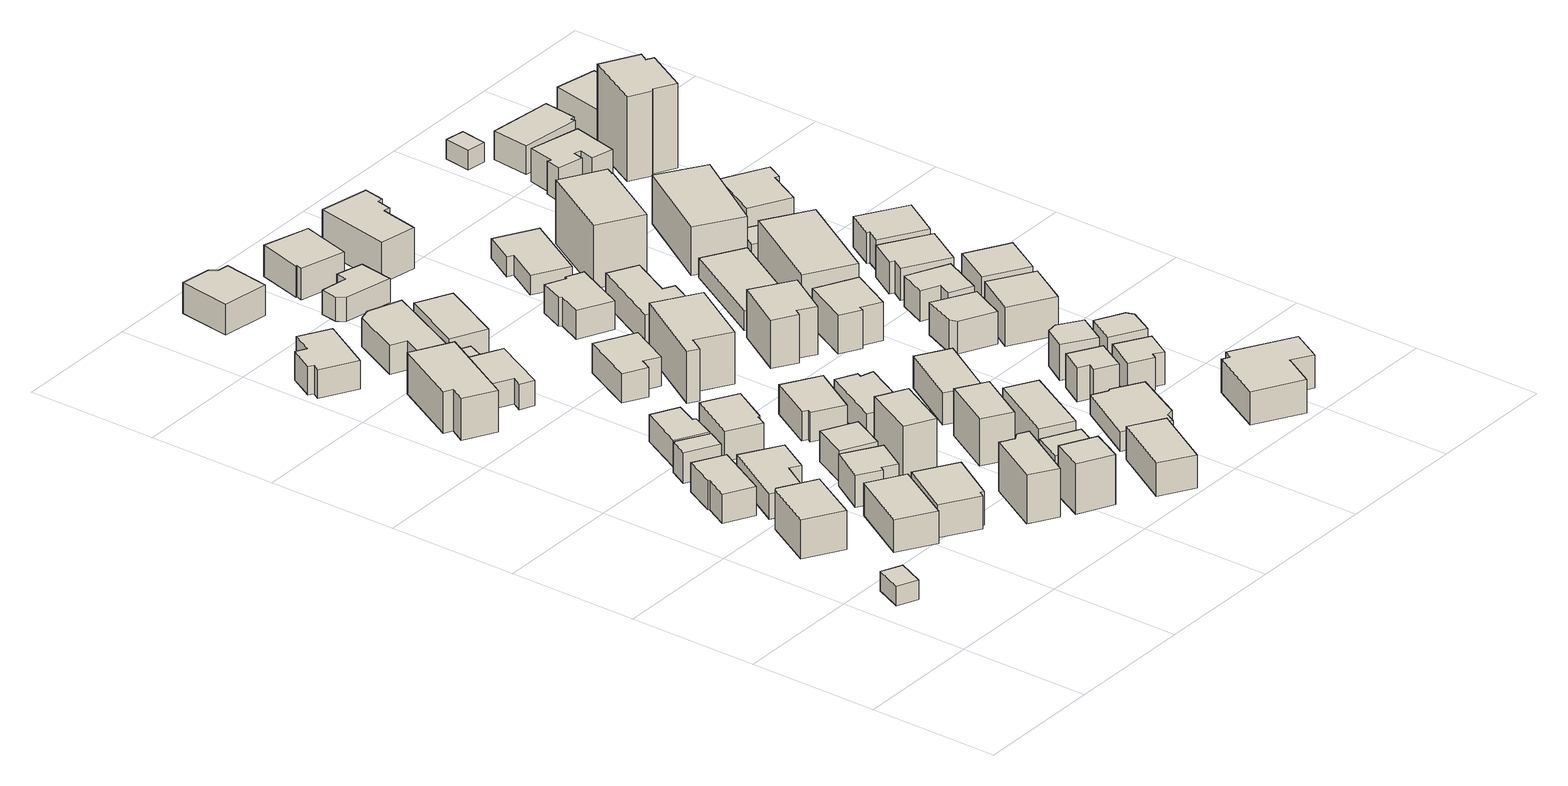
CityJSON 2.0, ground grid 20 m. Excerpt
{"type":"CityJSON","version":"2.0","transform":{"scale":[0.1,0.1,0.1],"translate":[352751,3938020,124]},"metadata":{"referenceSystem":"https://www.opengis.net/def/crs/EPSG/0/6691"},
"CityObjects":{
"building1":{"type":"Building","attributes":{"BuildingIDAttribute.prefecture":"14","BuildingIDAttribute.city":"14152","BuildingDetailAttribute.surveyYear":2015},"geometry":[{"type":"Solid","lod":"1","boundaries":[[[[0,1,2,3]],[[2,4,5,3]],[[1,6,4,2]],[[0,7,6,1]],[[3,5,7,0]],[[4,6,7,5]]]]}]},
"building2":{"type":"Building","attributes":{"usage":"411","measuredHeight":6.9,"storeysAboveGround":2,"BuildingIDAttribute.prefecture":"14","BuildingIDAttribute.city":"14152","BuildingDetailAttribute.totalFloorArea":101.05,"BuildingDetailAttribute.buildingFootprintArea":50.52,"BuildingDetailAttribute.buildingStructureType":"601","BuildingDetailAttribute.buildingStructureOrgType":"1","BuildingDetailAttribute.orgUsage":"10","BuildingDetailAttribute.surveyYear":2015},"geometry":[{"type":"Solid","lod":"1","boundaries":[[[[8,9,10,11,12,13]],[[12,14,15,13]],[[11,16,14,12]],[[10,17,16,11]],[[9,18,17,10]],[[8,19,18,9]],[[13,15,19,8]],[[14,16,17,18,19,15]]]]}]},
"building3":{"type":"Building","attributes":{"usage":"411","measuredHeight":5,"storeysAboveGround":2,"BuildingIDAttribute.prefecture":"14","BuildingIDAttribute.city":"14152","BuildingDetailAttribute.totalFloorArea":79.39,"BuildingDetailAttribute.buildingFootprintArea":39.7,"BuildingDetailAttribute.buildingStructureType":"601","BuildingDetailAttribute.buildingStructureOrgType":"1","BuildingDetailAttribute.orgUsage":"10","BuildingDetailAttribute.surveyYear":2015},"geometry":[{"type":"Solid","lod":"1","boundaries":[[[[20,21,22,23,24,25]],[[24,26,27,25]],[[23,28,26,24]],[[22,29,28,23]],[[21,30,29,22]],[[20,31,30,21]],[[25,27,31,20]],[[26,28,29,30,31,27]]]]}]},
"building4":{"type":"Building","attributes":{"measuredHeight":5.6,"BuildingIDAttribute.prefecture":"14","BuildingIDAttribute.city":"14152","BuildingDetailAttribute.surveyYear":2015},"geometry":[{"type":"Solid","lod":"1","boundaries":[[[[32,33,34,35]],[[34,36,37,35]],[[33,38,36,34]],[[32,39,38,33]],[[35,37,39,32]],[[36,38,39,37]]]]}]},
"building5":{"type":"Building","attributes":{"usage":"411","measuredHeight":5.1,"storeysAboveGround":2,"BuildingIDAttribute.prefecture":"14","BuildingIDAttribute.city":"14152","BuildingDetailAttribute.totalFloorArea":71.52,"BuildingDetailAttribute.buildingFootprintArea":35.76,"BuildingDetailAttribute.buildingStructureType":"601","BuildingDetailAttribute.buildingStructureOrgType":"1","BuildingDetailAttribute.orgUsage":"10","BuildingDetailAttribute.surveyYear":2015},"geometry":[{"type":"Solid","lod":"1","boundaries":[[[[40,41,42,43,44,45]],[[44,46,47,45]],[[43,48,46,44]],[[42,49,48,43]],[[41,50,49,42]],[[40,51,50,41]],[[45,47,51,40]],[[46,48,49,50,51,47]]]]}]},
"building6":{"type":"Building","attributes":{"usage":"411","measuredHeight":5,"storeysAboveGround":2,"BuildingIDAttribute.prefecture":"14","BuildingIDAttribute.city":"14152","BuildingDetailAttribute.totalFloorArea":30.1,"BuildingDetailAttribute.buildingFootprintArea":15.05,"BuildingDetailAttribute.buildingStructureType":"601","BuildingDetailAttribute.buildingStructureOrgType":"1","BuildingDetailAttribute.orgUsage":"10","BuildingDetailAttribute.surveyYear":2015},"geometry":[{"type":"Solid","lod":"1","boundaries":[[[[52,53,54,55]],[[54,56,57,55]],[[53,58,56,54]],[[52,59,58,53]],[[55,57,59,52]],[[56,58,59,57]]]]}]},
"building7":{"type":"Building","attributes":{"usage":"411","measuredHeight":5.9,"storeysAboveGround":2,"BuildingIDAttribute.prefecture":"14","BuildingIDAttribute.city":"14152","BuildingDetailAttribute.totalFloorArea":90.94,"BuildingDetailAttribute.buildingFootprintArea":45.47,"BuildingDetailAttribute.buildingStructureType":"601","BuildingDetailAttribute.buildingStructureOrgType":"1","BuildingDetailAttribute.orgUsage":"10","BuildingDetailAttribute.surveyYear":2015},"geometry":[{"type":"Solid","lod":"1","boundaries":[[[[60,61,62,63,64,65]],[[64,66,67,65]],[[63,68,66,64]],[[62,69,68,63]],[[61,70,69,62]],[[60,71,70,61]],[[65,67,71,60]],[[66,68,69,70,71,67]]]]}]},
"building8":{"type":"Building","attributes":{"usage":"411","measuredHeight":5.7,"storeysAboveGround":2,"BuildingIDAttribute.prefecture":"14","BuildingIDAttribute.city":"14152","BuildingDetailAttribute.totalFloorArea":66.28,"BuildingDetailAttribute.buildingFootprintArea":33.14,"BuildingDetailAttribute.buildingStructureType":"601","BuildingDetailAttribute.buildingStructureOrgType":"1","BuildingDetailAttribute.orgUsage":"10","BuildingDetailAttribute.surveyYear":2015},"geometry":[{"type":"Solid","lod":"1","boundaries":[[[[72,73,74,75,76,77]],[[76,78,79,77]],[[75,80,78,76]],[[74,81,80,75]],[[73,82,81,74]],[[72,83,82,73]],[[77,79,83,72]],[[78,80,81,82,83,79]]]]}]},
"building9":{"type":"Building","attributes":{"usage":"411","measuredHeight":7.5,"storeysAboveGround":2,"BuildingIDAttribute.prefecture":"14","BuildingIDAttribute.city":"14152","BuildingDetailAttribute.totalFloorArea":113.67,"BuildingDetailAttribute.buildingFootprintArea":56.83,"BuildingDetailAttribute.buildingStructureType":"601","BuildingDetailAttribute.buildingStructureOrgType":"1","BuildingDetailAttribute.orgUsage":"10","BuildingDetailAttribute.surveyYear":2015},"geometry":[{"type":"Solid","lod":"1","boundaries":[[[[84,85,86,87,88,89]],[[88,90,91,89]],[[87,92,90,88]],[[86,93,92,87]],[[85,94,93,86]],[[84,95,94,85]],[[89,91,95,84]],[[90,92,93,94,95,91]]]]}]},
"building10":{"type":"Building","attributes":{"usage":"411","measuredHeight":5,"storeysAboveGround":2,"BuildingIDAttribute.prefecture":"14","BuildingIDAttribute.city":"14152","BuildingDetailAttribute.totalFloorArea":62.72,"BuildingDetailAttribute.buildingFootprintArea":31.36,"BuildingDetailAttribute.buildingStructureType":"601","BuildingDetailAttribute.buildingStructureOrgType":"1","BuildingDetailAttribute.orgUsage":"10","BuildingDetailAttribute.surveyYear":2015},"geometry":[{"type":"Solid","lod":"1","boundaries":[[[[96,97,98,99,100,101]],[[100,102,103,101]],[[99,104,102,100]],[[98,105,104,99]],[[97,106,105,98]],[[96,107,106,97]],[[101,103,107,96]],[[102,104,105,106,107,103]]]]}]},
"building11":{"type":"Building","attributes":{"measuredHeight":4.9,"BuildingIDAttribute.prefecture":"14","BuildingIDAttribute.city":"14152","BuildingDetailAttribute.surveyYear":2015},"geometry":[{"type":"Solid","lod":"1","boundaries":[[[[108,109,110,111,112,113,114,115]],[[114,116,117,115]],[[113,118,116,114]],[[112,119,118,113]],[[111,120,119,112]],[[110,121,120,111]],[[109,122,121,110]],[[108,123,122,109]],[[115,117,123,108]],[[116,118,119,120,121,122,123,117]]]]}]},
"building12":{"type":"Building","attributes":{"usage":"412","measuredHeight":7.8,"storeysAboveGround":2,"BuildingIDAttribute.prefecture":"14","BuildingIDAttribute.city":"14152","BuildingDetailAttribute.totalFloorArea":81.62,"BuildingDetailAttribute.buildingFootprintArea":40.81,"BuildingDetailAttribute.buildingStructureType":"601","BuildingDetailAttribute.buildingStructureOrgType":"1","BuildingDetailAttribute.orgUsage":"20","BuildingDetailAttribute.surveyYear":2015},"geometry":[{"type":"Solid","lod":"1","boundaries":[[[[124,125,126,127,128,129,130,131]],[[130,132,133,131]],[[129,134,132,130]],[[128,135,134,129]],[[127,136,135,128]],[[126,137,136,127]],[[125,138,137,126]],[[124,139,138,125]],[[131,133,139,124]],[[132,134,135,136,137,138,139,133]]]]}]},
"building13":{"type":"Building","attributes":{"usage":"411","measuredHeight":5.5,"storeysAboveGround":2,"BuildingIDAttribute.prefecture":"14","BuildingIDAttribute.city":"14152","BuildingDetailAttribute.totalFloorArea":45.1,"BuildingDetailAttribute.buildingFootprintArea":22.55,"BuildingDetailAttribute.buildingStructureType":"601","BuildingDetailAttribute.buildingStructureOrgType":"1","BuildingDetailAttribute.orgUsage":"10","BuildingDetailAttribute.surveyYear":2015},"geometry":[{"type":"Solid","lod":"1","boundaries":[[[[140,141,142,143]],[[142,144,145,143]],[[141,146,144,142]],[[140,147,146,141]],[[143,145,147,140]],[[144,146,147,145]]]]}]},
"building14":{"type":"Building","attributes":{"usage":"411","measuredHeight":5.3,"storeysAboveGround":2,"BuildingIDAttribute.prefecture":"14","BuildingIDAttribute.city":"14152","BuildingDetailAttribute.totalFloorArea":83.5,"BuildingDetailAttribute.buildingFootprintArea":41.75,"BuildingDetailAttribute.buildingStructureType":"601","BuildingDetailAttribute.buildingStructureOrgType":"1","BuildingDetailAttribute.orgUsage":"10","BuildingDetailAttribute.surveyYear":2015},"geometry":[{"type":"Solid","lod":"1","boundaries":[[[[148,149,150,151,152,153]],[[152,154,155,153]],[[151,156,154,152]],[[150,157,156,151]],[[149,158,157,150]],[[148,159,158,149]],[[153,155,159,148]],[[154,156,157,158,159,155]]]]}]},
"building15":{"type":"Building","attributes":{"usage":"411","measuredHeight":4.5,"storeysAboveGround":2,"BuildingIDAttribute.prefecture":"14","BuildingIDAttribute.city":"14152","BuildingDetailAttribute.totalFloorArea":78.72,"BuildingDetailAttribute.buildingFootprintArea":39.36,"BuildingDetailAttribute.buildingStructureType":"601","BuildingDetailAttribute.buildingStructureOrgType":"1","BuildingDetailAttribute.orgUsage":"10","BuildingDetailAttribute.surveyYear":2015},"geometry":[{"type":"Solid","lod":"1","boundaries":[[[[160,161,162,163,164,165]],[[164,166,167,165]],[[163,168,166,164]],[[162,169,168,163]],[[161,170,169,162]],[[160,171,170,161]],[[165,167,171,160]],[[166,168,169,170,171,167]]]]}]},
"building16":{"type":"Building","attributes":{"usage":"411","measuredHeight":8.6,"storeysAboveGround":2,"BuildingIDAttribute.prefecture":"14","BuildingIDAttribute.city":"14152","BuildingDetailAttribute.totalFloorArea":54.16,"BuildingDetailAttribute.buildingFootprintArea":27.08,"BuildingDetailAttribute.buildingStructureType":"601","BuildingDetailAttribute.buildingStructureOrgType":"1","BuildingDetailAttribute.orgUsage":"10","BuildingDetailAttribute.surveyYear":2015},"geometry":[{"type":"Solid","lod":"1","boundaries":[[[[172,173,174,175]],[[174,176,177,175]],[[173,178,176,174]],[[172,179,178,173]],[[175,177,179,172]],[[176,178,179,177]]]]}]},
"building17":{"type":"Building","attributes":{"usage":"411","measuredHeight":8.9,"storeysAboveGround":2,"BuildingIDAttribute.prefecture":"14","BuildingIDAttribute.city":"14152","BuildingDetailAttribute.totalFloorArea":73.56,"BuildingDetailAttribute.buildingFootprintArea":36.78,"BuildingDetailAttribute.buildingStructureType":"601","BuildingDetailAttribute.buildingStructureOrgType":"1","BuildingDetailAttribute.orgUsage":"10","BuildingDetailAttribute.surveyYear":2015},"geometry":[{"type":"Solid","lod":"1","boundaries":[[[[180,181,182,183]],[[182,184,185,183]],[[181,186,184,182]],[[180,187,186,181]],[[183,185,187,180]],[[184,186,187,185]]]]}]},
"building18":{"type":"Building","attributes":{"BuildingIDAttribute.prefecture":"14","BuildingIDAttribute.city":"14152","BuildingDetailAttribute.surveyYear":2015},"geometry":[{"type":"Solid","lod":"1","boundaries":[[[[188,189,190,191]],[[190,192,193,191]],[[189,194,192,190]],[[188,195,194,189]],[[191,193,195,188]],[[192,194,195,193]]]]}]},
"building19":{"type":"Building","attributes":{"usage":"413","measuredHeight":5.7,"storeysAboveGround":2,"BuildingIDAttribute.prefecture":"14","BuildingIDAttribute.city":"14152","BuildingDetailAttribute.totalFloorArea":91.77,"BuildingDetailAttribute.buildingFootprintArea":45.88,"BuildingDetailAttribute.buildingStructureType":"601","BuildingDetailAttribute.buildingStructureOrgType":"1","BuildingDetailAttribute.orgUsage":"30","BuildingDetailAttribute.surveyYear":2015},"geometry":[{"type":"Solid","lod":"1","boundaries":[[[[196,197,198,199,200,201,202]],[[201,203,204,202]],[[200,205,203,201]],[[199,206,205,200]],[[198,207,206,199]],[[197,208,207,198]],[[196,209,208,197]],[[202,204,209,196]],[[203,205,206,207,208,209,204]]]]}]},
"building20":{"type":"Building","attributes":{"usage":"411","measuredHeight":6.7,"storeysAboveGround":2,"BuildingIDAttribute.prefecture":"14","BuildingIDAttribute.city":"14152","BuildingDetailAttribute.totalFloorArea":51.62,"BuildingDetailAttribute.buildingFootprintArea":25.81,"BuildingDetailAttribute.buildingStructureType":"601","BuildingDetailAttribute.buildingStructureOrgType":"1","BuildingDetailAttribute.orgUsage":"10","BuildingDetailAttribute.surveyYear":2015},"geometry":[{"type":"Solid","lod":"1","boundaries":[[[[210,211,212,213]],[[212,214,215,213]],[[211,216,214,212]],[[210,217,216,211]],[[213,215,217,210]],[[214,216,217,215]]]]}]},
"building21":{"type":"Building","attributes":{"usage":"411","measuredHeight":5.1,"storeysAboveGround":1,"BuildingIDAttribute.prefecture":"14","BuildingIDAttribute.city":"14152","BuildingDetailAttribute.totalFloorArea":57.26,"BuildingDetailAttribute.buildingFootprintArea":57.26,"BuildingDetailAttribute.buildingStructureType":"601","BuildingDetailAttribute.buildingStructureOrgType":"1","BuildingDetailAttribute.orgUsage":"10","BuildingDetailAttribute.surveyYear":2015},"geometry":[{"type":"Solid","lod":"1","boundaries":[[[[218,219,220,221,222,223]],[[222,224,225,223]],[[221,226,224,222]],[[220,227,226,221]],[[219,228,227,220]],[[218,229,228,219]],[[223,225,229,218]],[[224,226,227,228,229,225]]]]}]},
"building22":{"type":"Building","attributes":{"usage":"411","measuredHeight":5.1,"storeysAboveGround":2,"BuildingIDAttribute.prefecture":"14","BuildingIDAttribute.city":"14152","BuildingDetailAttribute.totalFloorArea":59.93,"BuildingDetailAttribute.buildingFootprintArea":29.96,"BuildingDetailAttribute.buildingStructureType":"601","BuildingDetailAttribute.buildingStructureOrgType":"1","BuildingDetailAttribute.orgUsage":"10","BuildingDetailAttribute.surveyYear":2015},"geometry":[{"type":"Solid","lod":"1","boundaries":[[[[230,231,232,233,234,235]],[[234,236,237,235]],[[233,238,236,234]],[[232,239,238,233]],[[231,240,239,232]],[[230,241,240,231]],[[235,237,241,230]],[[236,238,239,240,241,237]]]]}]},
"building23":{"type":"Building","attributes":{"usage":"411","measuredHeight":4.8,"storeysAboveGround":2,"BuildingIDAttribute.prefecture":"14","BuildingIDAttribute.city":"14152","BuildingDetailAttribute.totalFloorArea":94.54,"BuildingDetailAttribute.buildingFootprintArea":47.27,"BuildingDetailAttribute.buildingStructureType":"601","BuildingDetailAttribute.buildingStructureOrgType":"1","BuildingDetailAttribute.orgUsage":"10","BuildingDetailAttribute.surveyYear":2015},"geometry":[{"type":"Solid","lod":"1","boundaries":[[[[242,243,244,245,246,247]],[[246,248,249,247]],[[245,250,248,246]],[[244,251,250,245]],[[243,252,251,244]],[[242,253,252,243]],[[247,249,253,242]],[[248,250,251,252,253,249]]]]}]},
"building24":{"type":"Building","attributes":{"usage":"411","measuredHeight":7.5,"storeysAboveGround":2,"BuildingIDAttribute.prefecture":"14","BuildingIDAttribute.city":"14152","BuildingDetailAttribute.totalFloorArea":74.21,"BuildingDetailAttribute.buildingFootprintArea":37.11,"BuildingDetailAttribute.buildingStructureType":"601","BuildingDetailAttribute.buildingStructureOrgType":"1","BuildingDetailAttribute.orgUsage":"10","BuildingDetailAttribute.surveyYear":2015},"geometry":[{"type":"Solid","lod":"1","boundaries":[[[[254,255,256,257]],[[256,258,259,257]],[[255,260,258,256]],[[254,261,260,255]],[[257,259,261,254]],[[258,260,261,259]]]]}]},
"building25":{"type":"Building","attributes":{"usage":"411","measuredHeight":5.2,"storeysAboveGround":2,"BuildingIDAttribute.prefecture":"14","BuildingIDAttribute.city":"14152","BuildingDetailAttribute.totalFloorArea":105.1,"BuildingDetailAttribute.buildingFootprintArea":52.55,"BuildingDetailAttribute.buildingStructureType":"601","BuildingDetailAttribute.buildingStructureOrgType":"1","BuildingDetailAttribute.orgUsage":"10","BuildingDetailAttribute.surveyYear":2015},"geometry":[{"type":"Solid","lod":"1","boundaries":[[[[262,263,264,265]],[[264,266,267,265]],[[263,268,266,264]],[[262,269,268,263]],[[265,267,269,262]],[[266,268,269,267]]]]}]},
"building26":{"type":"Building","attributes":{"usage":"411","measuredHeight":4.6,"storeysAboveGround":2,"BuildingIDAttribute.prefecture":"14","BuildingIDAttribute.city":"14152","BuildingDetailAttribute.totalFloorArea":93.13,"BuildingDetailAttribute.buildingFootprintArea":46.57,"BuildingDetailAttribute.buildingStructureType":"601","BuildingDetailAttribute.buildingStructureOrgType":"1","BuildingDetailAttribute.orgUsage":"10","BuildingDetailAttribute.surveyYear":2015},"geometry":[{"type":"Solid","lod":"1","boundaries":[[[[270,271,272,273,274,275]],[[274,276,277,275]],[[273,278,276,274]],[[272,279,278,273]],[[271,280,279,272]],[[270,281,280,271]],[[275,277,281,270]],[[276,278,279,280,281,277]]]]}]},
"building27":{"type":"Building","attributes":{"usage":"413","measuredHeight":5.5,"storeysAboveGround":2,"BuildingIDAttribute.prefecture":"14","BuildingIDAttribute.city":"14152","BuildingDetailAttribute.totalFloorArea":102.53,"BuildingDetailAttribute.buildingFootprintArea":51.26,"BuildingDetailAttribute.buildingStructureType":"601","BuildingDetailAttribute.buildingStructureOrgType":"1","BuildingDetailAttribute.orgUsage":"30","BuildingDetailAttribute.surveyYear":2015},"geometry":[{"type":"Solid","lod":"1","boundaries":[[[[282,283,284,285]],[[284,286,287,285]],[[283,288,286,284]],[[282,289,288,283]],[[285,287,289,282]],[[286,288,289,287]]]]}]},
"building28":{"type":"Building","attributes":{"usage":"411","measuredHeight":6.4,"storeysAboveGround":2,"BuildingIDAttribute.prefecture":"14","BuildingIDAttribute.city":"14152","BuildingDetailAttribute.totalFloorArea":107.35,"BuildingDetailAttribute.buildingFootprintArea":53.67,"BuildingDetailAttribute.buildingStructureType":"601","BuildingDetailAttribute.buildingStructureOrgType":"1","BuildingDetailAttribute.orgUsage":"10","BuildingDetailAttribute.surveyYear":2015},"geometry":[{"type":"Solid","lod":"1","boundaries":[[[[290,291,292,293]],[[292,294,295,293]],[[291,296,294,292]],[[290,297,296,291]],[[293,295,297,290]],[[294,296,297,295]]]]}]},
"building29":{"type":"Building","attributes":{"usage":"412","measuredHeight":8.6,"storeysAboveGround":3,"BuildingIDAttribute.prefecture":"14","BuildingIDAttribute.city":"14152","BuildingDetailAttribute.totalFloorArea":276.73,"BuildingDetailAttribute.buildingFootprintArea":92.24,"BuildingDetailAttribute.buildingStructureType":"610","BuildingDetailAttribute.buildingStructureOrgType":"2","BuildingDetailAttribute.orgUsage":"20","BuildingDetailAttribute.surveyYear":2015},"geometry":[{"type":"Solid","lod":"1","boundaries":[[[[298,299,300,301,302,303]],[[302,304,305,303]],[[301,306,304,302]],[[300,307,306,301]],[[299,308,307,300]],[[298,309,308,299]],[[303,305,309,298]],[[304,306,307,308,309,305]]]]}]},
"building30":{"type":"Building","attributes":{"usage":"411","measuredHeight":3.9,"storeysAboveGround":1,"BuildingIDAttribute.prefecture":"14","BuildingIDAttribute.city":"14152","BuildingDetailAttribute.totalFloorArea":38.74,"BuildingDetailAttribute.buildingFootprintArea":38.74,"BuildingDetailAttribute.buildingStructureType":"601","BuildingDetailAttribute.buildingStructureOrgType":"1","BuildingDetailAttribute.orgUsage":"10","BuildingDetailAttribute.surveyYear":2015},"geometry":[{"type":"Solid","lod":"1","boundaries":[[[[310,311,312,313,314,315,316]],[[315,317,318,316]],[[314,319,317,315]],[[313,320,319,314]],[[312,321,320,313]],[[311,322,321,312]],[[310,323,322,311]],[[316,318,323,310]],[[317,319,320,321,322,323,318]]]]}]},
"building31":{"type":"Building","attributes":{"usage":"411","measuredHeight":5.4,"storeysAboveGround":2,"BuildingIDAttribute.prefecture":"14","BuildingIDAttribute.city":"14152","BuildingDetailAttribute.totalFloorArea":97.92,"BuildingDetailAttribute.buildingFootprintArea":48.96,"BuildingDetailAttribute.buildingStructureType":"601","BuildingDetailAttribute.buildingStructureOrgType":"1","BuildingDetailAttribute.orgUsage":"10","BuildingDetailAttribute.surveyYear":2015},"geometry":[{"type":"Solid","lod":"1","boundaries":[[[[324,325,326,327,328,329]],[[328,330,331,329]],[[327,332,330,328]],[[326,333,332,327]],[[325,334,333,326]],[[324,335,334,325]],[[329,331,335,324]],[[330,332,333,334,335,331]]]]}]},
"building32":{"type":"Building","attributes":{"usage":"411","measuredHeight":5.9,"storeysAboveGround":2,"BuildingIDAttribute.prefecture":"14","BuildingIDAttribute.city":"14152","BuildingDetailAttribute.totalFloorArea":100.01,"BuildingDetailAttribute.buildingFootprintArea":50,"BuildingDetailAttribute.buildingStructureType":"601","BuildingDetailAttribute.buildingStructureOrgType":"1","BuildingDetailAttribute.orgUsage":"10","BuildingDetailAttribute.surveyYear":2015},"geometry":[{"type":"Solid","lod":"1","boundaries":[[[[336,337,338,339]],[[338,340,341,339]],[[337,342,340,338]],[[336,343,342,337]],[[339,341,343,336]],[[340,342,343,341]]]]}]},
"building33":{"type":"Building","attributes":{"usage":"411","measuredHeight":4.9,"storeysAboveGround":2,"BuildingIDAttribute.prefecture":"14","BuildingIDAttribute.city":"14152","BuildingDetailAttribute.totalFloorArea":149.93,"BuildingDetailAttribute.buildingFootprintArea":74.97,"BuildingDetailAttribute.buildingStructureType":"601","BuildingDetailAttribute.buildingStructureOrgType":"1","BuildingDetailAttribute.orgUsage":"10","BuildingDetailAttribute.surveyYear":2015},"geometry":[{"type":"Solid","lod":"1","boundaries":[[[[344,345,346,347,348,349,350,351]],[[350,352,353,351]],[[349,354,352,350]],[[348,355,354,349]],[[347,356,355,348]],[[346,357,356,347]],[[345,358,357,346]],[[344,359,358,345]],[[351,353,359,344]],[[352,354,355,356,357,358,359,353]]]]}]},
"building34":{"type":"Building","attributes":{"usage":"411","measuredHeight":4.9,"storeysAboveGround":2,"BuildingIDAttribute.prefecture":"14","BuildingIDAttribute.city":"14152","BuildingDetailAttribute.totalFloorArea":84.82,"BuildingDetailAttribute.buildingFootprintArea":42.41,"BuildingDetailAttribute.buildingStructureType":"601","BuildingDetailAttribute.buildingStructureOrgType":"1","BuildingDetailAttribute.orgUsage":"10","BuildingDetailAttribute.surveyYear":2015},"geometry":[{"type":"Solid","lod":"1","boundaries":[[[[360,361,362,363,364,365,366,367]],[[366,368,369,367]],[[365,370,368,366]],[[364,371,370,365]],[[363,372,371,364]],[[362,373,372,363]],[[361,374,373,362]],[[360,375,374,361]],[[367,369,375,360]],[[368,370,371,372,373,374,375,369]]]]}]},
"building35":{"type":"Building","attributes":{"usage":"411","measuredHeight":5.3,"storeysAboveGround":2,"BuildingIDAttribute.prefecture":"14","BuildingIDAttribute.city":"14152","BuildingDetailAttribute.totalFloorArea":120.28,"BuildingDetailAttribute.buildingFootprintArea":60.14,"BuildingDetailAttribute.buildingStructureType":"601","BuildingDetailAttribute.buildingStructureOrgType":"1","BuildingDetailAttribute.orgUsage":"10","BuildingDetailAttribute.surveyYear":2015},"geometry":[{"type":"Solid","lod":"1","boundaries":[[[[376,377,378,379,380,381]],[[380,382,383,381]],[[379,384,382,380]],[[378,385,384,379]],[[377,386,385,378]],[[376,387,386,377]],[[381,383,387,376]],[[382,384,385,386,387,383]]]]}]},
"building36":{"type":"Building","attributes":{"usage":"411","measuredHeight":7.7,"storeysAboveGround":3,"BuildingIDAttribute.prefecture":"14","BuildingIDAttribute.city":"14152","BuildingDetailAttribute.totalFloorArea":177.41,"BuildingDetailAttribute.buildingFootprintArea":59.14,"BuildingDetailAttribute.buildingStructureType":"610","BuildingDetailAttribute.buildingStructureOrgType":"2","BuildingDetailAttribute.orgUsage":"10","BuildingDetailAttribute.surveyYear":2015},"geometry":[{"type":"Solid","lod":"1","boundaries":[[[[388,389,390,391,392,393]],[[392,394,395,393]],[[391,396,394,392]],[[390,397,396,391]],[[389,398,397,390]],[[388,399,398,389]],[[393,395,399,388]],[[394,396,397,398,399,395]]]]}]},
"building37":{"type":"Building","attributes":{"usage":"411","measuredHeight":7.7,"storeysAboveGround":2,"BuildingIDAttribute.prefecture":"14","BuildingIDAttribute.city":"14152","BuildingDetailAttribute.totalFloorArea":130.01,"BuildingDetailAttribute.buildingFootprintArea":65.01,"BuildingDetailAttribute.buildingStructureType":"601","BuildingDetailAttribute.buildingStructureOrgType":"1","BuildingDetailAttribute.orgUsage":"10","BuildingDetailAttribute.surveyYear":2015},"geometry":[{"type":"Solid","lod":"1","boundaries":[[[[400,401,402,403,404,405,406,407]],[[406,408,409,407]],[[405,410,408,406]],[[404,411,410,405]],[[403,412,411,404]],[[402,413,412,403]],[[401,414,413,402]],[[400,415,414,401]],[[407,409,415,400]],[[408,410,411,412,413,414,415,409]]]]}]},
"building38":{"type":"Building","attributes":{"usage":"411","measuredHeight":5.7,"storeysAboveGround":2,"BuildingIDAttribute.prefecture":"14","BuildingIDAttribute.city":"14152","BuildingDetailAttribute.totalFloorArea":45.16,"BuildingDetailAttribute.buildingFootprintArea":22.58,"BuildingDetailAttribute.buildingStructureType":"601","BuildingDetailAttribute.buildingStructureOrgType":"1","BuildingDetailAttribute.orgUsage":"10","BuildingDetailAttribute.surveyYear":2015},"geometry":[{"type":"Solid","lod":"1","boundaries":[[[[416,417,418,419,420,421]],[[420,422,423,421]],[[419,424,422,420]],[[418,425,424,419]],[[417,426,425,418]],[[416,427,426,417]],[[421,423,427,416]],[[422,424,425,426,427,423]]]]}]},
"building39":{"type":"Building","attributes":{"usage":"411","measuredHeight":7.3,"storeysAboveGround":2,"BuildingIDAttribute.prefecture":"14","BuildingIDAttribute.city":"14152","BuildingDetailAttribute.totalFloorArea":90.81,"BuildingDetailAttribute.buildingFootprintArea":45.4,"BuildingDetailAttribute.buildingStructureType":"601","BuildingDetailAttribute.buildingStructureOrgType":"1","BuildingDetailAttribute.orgUsage":"10","BuildingDetailAttribute.surveyYear":2015},"geometry":[{"type":"Solid","lod":"1","boundaries":[[[[428,429,430,431,432,433]],[[432,434,435,433]],[[431,436,434,432]],[[430,437,436,431]],[[429,438,437,430]],[[428,439,438,429]],[[433,435,439,428]],[[434,436,437,438,439,435]]]]}]},
"building40":{"type":"Building","attributes":{"usage":"411","storeysAboveGround":2,"BuildingIDAttribute.prefecture":"14","BuildingIDAttribute.city":"14152","BuildingDetailAttribute.totalFloorArea":120.53,"BuildingDetailAttribute.buildingFootprintArea":60.26,"BuildingDetailAttribute.buildingStructureType":"601","BuildingDetailAttribute.buildingStructureOrgType":"1","BuildingDetailAttribute.orgUsage":"10","BuildingDetailAttribute.surveyYear":2015},"geometry":[{"type":"Solid","lod":"1","boundaries":[[[[440,441,442,443,444,445]],[[444,446,447,445]],[[443,448,446,444]],[[442,449,448,443]],[[441,450,449,442]],[[440,451,450,441]],[[445,447,451,440]],[[446,448,449,450,451,447]]]]}]},
"building41":{"type":"Building","attributes":{"usage":"411","measuredHeight":5.7,"storeysAboveGround":2,"BuildingIDAttribute.prefecture":"14","BuildingIDAttribute.city":"14152","BuildingDetailAttribute.totalFloorArea":49.34,"BuildingDetailAttribute.buildingFootprintArea":24.67,"BuildingDetailAttribute.buildingStructureType":"601","BuildingDetailAttribute.buildingStructureOrgType":"1","BuildingDetailAttribute.orgUsage":"10","BuildingDetailAttribute.surveyYear":2015},"geometry":[{"type":"Solid","lod":"1","boundaries":[[[[452,453,454,455,456,457]],[[456,458,459,457]],[[455,460,458,456]],[[454,461,460,455]],[[453,462,461,454]],[[452,463,462,453]],[[457,459,463,452]],[[458,460,461,462,463,459]]]]}]},
"building42":{"type":"Building","attributes":{"usage":"411","measuredHeight":6.4,"storeysAboveGround":2,"BuildingIDAttribute.prefecture":"14","BuildingIDAttribute.city":"14152","BuildingDetailAttribute.totalFloorArea":46.28,"BuildingDetailAttribute.buildingFootprintArea":23.14,"BuildingDetailAttribute.buildingStructureType":"601","BuildingDetailAttribute.buildingStructureOrgType":"1","BuildingDetailAttribute.orgUsage":"10","BuildingDetailAttribute.surveyYear":2015},"geometry":[{"type":"Solid","lod":"1","boundaries":[[[[464,465,466,467,468]],[[467,469,470,468]],[[466,471,469,467]],[[465,472,471,466]],[[464,473,472,465]],[[468,470,473,464]],[[469,471,472,473,470]]]]}]},
"building43":{"type":"Building","attributes":{"usage":"411","storeysAboveGround":2,"BuildingIDAttribute.prefecture":"14","BuildingIDAttribute.city":"14152","BuildingDetailAttribute.totalFloorArea":180.69,"BuildingDetailAttribute.buildingFootprintArea":90.34,"BuildingDetailAttribute.buildingStructureType":"601","BuildingDetailAttribute.buildingStructureOrgType":"1","BuildingDetailAttribute.orgUsage":"10","BuildingDetailAttribute.surveyYear":2015},"geometry":[{"type":"Solid","lod":"1","boundaries":[[[[474,475,476,477]],[[476,478,479,477]],[[475,480,478,476]],[[474,481,480,475]],[[477,479,481,474]],[[478,480,481,479]]]]}]},
"building44":{"type":"Building","attributes":{"usage":"413","measuredHeight":5.9,"storeysAboveGround":2,"BuildingIDAttribute.prefecture":"14","BuildingIDAttribute.city":"14152","BuildingDetailAttribute.totalFloorArea":180.31,"BuildingDetailAttribute.buildingFootprintArea":90.16,"BuildingDetailAttribute.buildingStructureType":"601","BuildingDetailAttribute.buildingStructureOrgType":"1","BuildingDetailAttribute.orgUsage":"30","BuildingDetailAttribute.surveyYear":2015},"geometry":[{"type":"Solid","lod":"1","boundaries":[[[[482,483,484,485,486,487,488,489]],[[488,490,491,489]],[[487,492,490,488]],[[486,493,492,487]],[[485,494,493,486]],[[484,495,494,485]],[[483,496,495,484]],[[482,497,496,483]],[[489,491,497,482]],[[490,492,493,494,495,496,497,491]]]]}]},
"building45":{"type":"Building","attributes":{"usage":"411","measuredHeight":5.8,"storeysAboveGround":2,"BuildingIDAttribute.prefecture":"14","BuildingIDAttribute.city":"14152","BuildingDetailAttribute.totalFloorArea":69.85,"BuildingDetailAttribute.buildingFootprintArea":34.92,"BuildingDetailAttribute.buildingStructureType":"601","BuildingDetailAttribute.buildingStructureOrgType":"1","BuildingDetailAttribute.orgUsage":"10","BuildingDetailAttribute.surveyYear":2015},"geometry":[{"type":"Solid","lod":"1","boundaries":[[[[498,499,500,501,502]],[[501,503,504,502]],[[500,505,503,501]],[[499,506,505,500]],[[498,507,506,499]],[[502,504,507,498]],[[503,505,506,507,504]]]]}]},
"building46":{"type":"Building","attributes":{"usage":"412","measuredHeight":10.7,"storeysAboveGround":4,"BuildingIDAttribute.prefecture":"14","BuildingIDAttribute.city":"14152","BuildingDetailAttribute.totalFloorArea":365.4,"BuildingDetailAttribute.buildingFootprintArea":91.35,"BuildingDetailAttribute.buildingStructureType":"610","BuildingDetailAttribute.buildingStructureOrgType":"2","BuildingDetailAttribute.orgUsage":"20","BuildingDetailAttribute.surveyYear":2015},"geometry":[{"type":"Solid","lod":"1","boundaries":[[[[508,509,510,511,512,513]],[[512,514,515,513]],[[511,516,514,512]],[[510,517,516,511]],[[509,518,517,510]],[[508,519,518,509]],[[513,515,519,508]],[[514,516,517,518,519,515]]]]}]},
"building47":{"type":"Building","attributes":{"usage":"411","measuredHeight":6,"storeysAboveGround":2,"BuildingIDAttribute.prefecture":"14","BuildingIDAttribute.city":"14152","BuildingDetailAttribute.totalFloorArea":48.19,"BuildingDetailAttribute.buildingFootprintArea":24.09,"BuildingDetailAttribute.buildingStructureType":"601","BuildingDetailAttribute.buildingStructureOrgType":"1","BuildingDetailAttribute.orgUsage":"10","BuildingDetailAttribute.surveyYear":2015},"geometry":[{"type":"Solid","lod":"1","boundaries":[[[[520,521,522,523,524]],[[523,525,526,524]],[[522,527,525,523]],[[521,528,527,522]],[[520,529,528,521]],[[524,526,529,520]],[[525,527,528,529,526]]]]}]},
"building48":{"type":"Building","attributes":{"usage":"412","measuredHeight":7.2,"storeysAboveGround":3,"BuildingIDAttribute.prefecture":"14","BuildingIDAttribute.city":"14152","BuildingDetailAttribute.totalFloorArea":318.31,"BuildingDetailAttribute.buildingFootprintArea":106.1,"BuildingDetailAttribute.buildingStructureType":"601","BuildingDetailAttribute.buildingStructureOrgType":"1","BuildingDetailAttribute.orgUsage":"20","BuildingDetailAttribute.surveyYear":2015},"geometry":[{"type":"Solid","lod":"1","boundaries":[[[[530,531,532,533]],[[532,534,535,533]],[[531,536,534,532]],[[530,537,536,531]],[[533,535,537,530]],[[534,536,537,535]]]]}]},
"building49":{"type":"Building","attributes":{"usage":"411","measuredHeight":7.6,"storeysAboveGround":2,"BuildingIDAttribute.prefecture":"14","BuildingIDAttribute.city":"14152","BuildingDetailAttribute.totalFloorArea":93.98,"BuildingDetailAttribute.buildingFootprintArea":46.99,"BuildingDetailAttribute.buildingStructureType":"601","BuildingDetailAttribute.buildingStructureOrgType":"1","BuildingDetailAttribute.orgUsage":"10","BuildingDetailAttribute.surveyYear":2015},"geometry":[{"type":"Solid","lod":"1","boundaries":[[[[538,539,540,541]],[[540,542,543,541]],[[539,544,542,540]],[[538,545,544,539]],[[541,543,545,538]],[[542,544,545,543]]]]}]},
"building50":{"type":"Building","attributes":{"usage":"411","measuredHeight":5.1,"storeysAboveGround":2,"BuildingIDAttribute.prefecture":"14","BuildingIDAttribute.city":"14152","BuildingDetailAttribute.totalFloorArea":66.98,"BuildingDetailAttribute.buildingFootprintArea":33.49,"BuildingDetailAttribute.buildingStructureType":"601","BuildingDetailAttribute.buildingStructureOrgType":"1","BuildingDetailAttribute.orgUsage":"10","BuildingDetailAttribute.surveyYear":2015},"geometry":[{"type":"Solid","lod":"1","boundaries":[[[[546,547,548,549,550,551]],[[550,552,553,551]],[[549,554,552,550]],[[548,555,554,549]],[[547,556,555,548]],[[546,557,556,547]],[[551,553,557,546]],[[552,554,555,556,557,553]]]]}]},
"building51":{"type":"Building","attributes":{"usage":"411","measuredHeight":9.5,"storeysAboveGround":3,"BuildingIDAttribute.prefecture":"14","BuildingIDAttribute.city":"14152","BuildingDetailAttribute.totalFloorArea":297.98,"BuildingDetailAttribute.buildingFootprintArea":99.33,"BuildingDetailAttribute.buildingStructureType":"601","BuildingDetailAttribute.buildingStructureOrgType":"1","BuildingDetailAttribute.orgUsage":"10","BuildingDetailAttribute.surveyYear":2015},"geometry":[{"type":"Solid","lod":"1","boundaries":[[[[558,559,560,561]],[[560,562,563,561]],[[559,564,562,560]],[[558,565,564,559]],[[561,563,565,558]],[[562,564,565,563]]]]}]},
"building52":{"type":"Building","attributes":{"BuildingIDAttribute.prefecture":"14","BuildingIDAttribute.city":"14152","BuildingDetailAttribute.surveyYear":2015},"geometry":[{"type":"Solid","lod":"1","boundaries":[[[[566,567,568,569]],[[568,570,571,569]],[[567,572,570,568]],[[566,573,572,567]],[[569,571,573,566]],[[570,572,573,571]]]]}]},
"building53":{"type":"Building","attributes":{"usage":"411","measuredHeight":8.5,"storeysAboveGround":2,"BuildingIDAttribute.prefecture":"14","BuildingIDAttribute.city":"14152","BuildingDetailAttribute.totalFloorArea":85.3,"BuildingDetailAttribute.buildingFootprintArea":42.65,"BuildingDetailAttribute.buildingStructureType":"601","BuildingDetailAttribute.buildingStructureOrgType":"1","BuildingDetailAttribute.orgUsage":"10","BuildingDetailAttribute.surveyYear":2015},"geometry":[{"type":"Solid","lod":"1","boundaries":[[[[574,575,576,577]],[[576,578,579,577]],[[575,580,578,576]],[[574,581,580,575]],[[577,579,581,574]],[[578,580,581,579]]]]}]},
"building54":{"type":"Building","attributes":{"measuredHeight":5.9,"BuildingIDAttribute.prefecture":"14","BuildingIDAttribute.city":"14152","BuildingDetailAttribute.surveyYear":2015},"geometry":[{"type":"Solid","lod":"1","boundaries":[[[[582,583,584,585,586,587]],[[586,588,589,587]],[[585,590,588,586]],[[584,591,590,585]],[[583,592,591,584]],[[582,593,592,583]],[[587,589,593,582]],[[588,590,591,592,593,589]]]]}]},
"building55":{"type":"Building","attributes":{"measuredHeight":5.7,"BuildingIDAttribute.prefecture":"14","BuildingIDAttribute.city":"14152","BuildingDetailAttribute.surveyYear":2015},"geometry":[{"type":"Solid","lod":"1","boundaries":[[[[594,595,596,597,598,599]],[[598,600,601,599]],[[597,602,600,598]],[[596,603,602,597]],[[595,604,603,596]],[[594,605,604,595]],[[599,601,605,594]],[[600,602,603,604,605,601]]]]}]},
"building56":{"type":"Building","attributes":{"usage":"411","measuredHeight":6,"storeysAboveGround":2,"BuildingIDAttribute.prefecture":"14","BuildingIDAttribute.city":"14152","BuildingDetailAttribute.totalFloorArea":102.54,"BuildingDetailAttribute.buildingFootprintArea":51.27,"BuildingDetailAttribute.buildingStructureType":"601","BuildingDetailAttribute.buildingStructureOrgType":"1","BuildingDetailAttribute.orgUsage":"10","BuildingDetailAttribute.surveyYear":2015},"geometry":[{"type":"Solid","lod":"1","boundaries":[[[[606,607,608,609,610,611]],[[610,612,613,611]],[[609,614,612,610]],[[608,615,614,609]],[[607,616,615,608]],[[606,617,616,607]],[[611,613,617,606]],[[612,614,615,616,617,613]]]]}]},
"building57":{"type":"Building","attributes":{"usage":"411","measuredHeight":6,"storeysAboveGround":2,"BuildingIDAttribute.prefecture":"14","BuildingIDAttribute.city":"14152","BuildingDetailAttribute.totalFloorArea":91.73,"BuildingDetailAttribute.buildingFootprintArea":45.87,"BuildingDetailAttribute.buildingStructureType":"601","BuildingDetailAttribute.buildingStructureOrgType":"1","BuildingDetailAttribute.orgUsage":"10","BuildingDetailAttribute.surveyYear":2015},"geometry":[{"type":"Solid","lod":"1","boundaries":[[[[618,619,620,621,622,623,624,625,626,627]],[[626,628,629,627]],[[625,630,628,626]],[[624,631,630,625]],[[623,632,631,624]],[[622,633,632,623]],[[621,634,633,622]],[[620,635,634,621]],[[619,636,635,620]],[[618,637,636,619]],[[627,629,637,618]],[[628,630,631,632,633,634,635,636,637,629]]]]}]},
"building58":{"type":"Building","attributes":{"usage":"411","storeysAboveGround":1,"BuildingIDAttribute.prefecture":"14","BuildingIDAttribute.city":"14152","BuildingDetailAttribute.totalFloorArea":12.58,"BuildingDetailAttribute.buildingFootprintArea":12.58,"BuildingDetailAttribute.buildingStructureType":"601","BuildingDetailAttribute.buildingStructureOrgType":"1","BuildingDetailAttribute.orgUsage":"10","BuildingDetailAttribute.surveyYear":2015},"geometry":[{"type":"Solid","lod":"1","boundaries":[[[[638,639,640,641]],[[640,642,643,641]],[[639,644,642,640]],[[638,645,644,639]],[[641,643,645,638]],[[642,644,645,643]]]]}]},
"building59":{"type":"Building","attributes":{"usage":"411","measuredHeight":5.2,"storeysAboveGround":2,"BuildingIDAttribute.prefecture":"14","BuildingIDAttribute.city":"14152","BuildingDetailAttribute.totalFloorArea":97.52,"BuildingDetailAttribute.buildingFootprintArea":48.76,"BuildingDetailAttribute.buildingStructureType":"601","BuildingDetailAttribute.buildingStructureOrgType":"1","BuildingDetailAttribute.orgUsage":"10","BuildingDetailAttribute.surveyYear":2015},"geometry":[{"type":"Solid","lod":"1","boundaries":[[[[646,647,648,649,650,651]],[[650,652,653,651]],[[649,654,652,650]],[[648,655,654,649]],[[647,656,655,648]],[[646,657,656,647]],[[651,653,657,646]],[[652,654,655,656,657,653]]]]}]},
"building60":{"type":"Building","attributes":{"usage":"412","measuredHeight":13.3,"storeysAboveGround":5,"BuildingIDAttribute.prefecture":"14","BuildingIDAttribute.city":"14152","BuildingDetailAttribute.totalFloorArea":309.41,"BuildingDetailAttribute.buildingFootprintArea":61.88,"BuildingDetailAttribute.buildingStructureType":"610","BuildingDetailAttribute.buildingStructureOrgType":"2","BuildingDetailAttribute.orgUsage":"20","BuildingDetailAttribute.surveyYear":2015},"geometry":[{"type":"Solid","lod":"1","boundaries":[[[[658,659,660,661,662,663,664,665]],[[664,666,667,665]],[[663,668,666,664]],[[662,669,668,663]],[[661,670,669,662]],[[660,671,670,661]],[[659,672,671,660]],[[658,673,672,659]],[[665,667,673,658]],[[666,668,669,670,671,672,673,667]]]]}]},
"building61":{"type":"Building","attributes":{"usage":"411","measuredHeight":6.9,"storeysAboveGround":2,"BuildingIDAttribute.prefecture":"14","BuildingIDAttribute.city":"14152","BuildingDetailAttribute.totalFloorArea":90.96,"BuildingDetailAttribute.buildingFootprintArea":45.48,"BuildingDetailAttribute.buildingStructureType":"601","BuildingDetailAttribute.buildingStructureOrgType":"1","BuildingDetailAttribute.orgUsage":"10","BuildingDetailAttribute.surveyYear":2015},"geometry":[{"type":"Solid","lod":"1","boundaries":[[[[674,675,676,677,678]],[[677,679,680,678]],[[676,681,679,677]],[[675,682,681,676]],[[674,683,682,675]],[[678,680,683,674]],[[679,681,682,683,680]]]]}]}
},
"vertices":[
[46,173,15],[77,159,15],[58,118,15],[27,132,15],[58,118,45],[27,132,45],[77,159,45],[46,173,45],
[108,276,14],[51,309,14],[93,383,14],[95,385,14],[99,386,14],[153,355,14],[99,386,74],[153,355,74],[95,385,74],[93,383,74],[51,309,74],[108,276,74],
[106,425,15],[62,448,15],[81,483,15],[80,486,15],[104,532,15],[150,507,15],[104,532,60],[150,507,60],[80,486,60],[81,483,60],[62,448,60],[106,425,60],
[197,190,12],[142,223,12],[197,314,12],[251,282,12],[197,314,62],[251,282,62],[142,223,62],[197,190,62],
[229,470,12],[199,419,12],[183,429,12],[155,383,12],[113,408,12],[170,505,12],[113,408,51],[170,505,51],[155,383,51],[183,429,51],[199,419,51],[229,470,51],
[181,556,14],[166,528,14],[117,554,14],[133,583,14],[117,554,61],[133,583,61],[166,528,61],[181,556,61],
[317,243,12],[273,171,12],[268,174,12],[263,166,12],[207,200,12],[256,280,12],[207,200,63],[256,280,63],[263,166,63],[268,174,63],[273,171,63],[317,243,63],
[294,354,12],[266,308,12],[244,321,12],[241,315,12],[207,336,12],[239,388,12],[207,336,61],[239,388,61],[241,315,61],[244,321,61],[266,308,61],[294,354,61],
[77,832,15],[30,858,15],[43,881,15],[30,888,15],[85,989,15],[145,956,15],[85,989,79],[145,956,79],[30,888,79],[43,881,79],[30,858,79],[77,832,79],
[179,658,14],[220,637,14],[204,605,14],[208,601,14],[191,566,14],[144,591,14],[191,566,55],[144,591,55],[208,601,55],[204,605,55],[220,637,55],[179,658,55],
[56,1046,16],[2,1076,16],[9,1087,16],[2,1092,16],[23,1130,16],[39,1121,16],[56,1152,16],[102,1126,16],[56,1152,60],[102,1126,60],[39,1121,60],[23,1130,60],[2,1092,60],[9,1087,60],[2,1076,60],[56,1046,60],
[350,103,12],[309,128,12],[356,210,12],[366,204,12],[371,202,12],[377,198,12],[388,204,12],[404,195,12],[388,204,87],[404,195,87],[377,198,87],[371,202,87],[366,204,87],[356,210,87],[309,128,87],[350,103,87],
[298,367,13],[247,393,13],[274,446,13],[325,420,13],[274,446,60],[325,420,60],[247,393,60],[298,367,60],
[241,621,12],[293,592,12],[261,536,12],[257,535,12],[249,520,12],[200,548,12],[249,520,58],[200,548,58],[257,535,58],[261,536,58],[293,592,58],[241,621,58],
[162,835,15],[141,845,15],[149,860,15],[120,875,15],[155,944,15],[205,919,15],[155,944,54],[205,919,54],[120,875,54],[149,860,54],[141,845,54],[162,835,54],
[370,92,11],[395,140,11],[447,113,11],[422,65,11],[447,113,88],[422,65,88],[395,140,88],[370,92,88],
[342,406,12],[387,383,12],[346,305,12],[302,328,12],[346,305,95],[302,328,95],[387,383,95],[342,406,95],
[184,941,15],[153,956,15],[165,982,15],[196,967,15],[165,982,45],[196,967,45],[153,956,45],[184,941,45],
[156,968,14],[117,987,14],[137,1029,14],[114,1040,14],[150,1114,14],[169,1119,14],[220,1100,14],[169,1119,58],[220,1100,58],[150,1114,58],[114,1040,58],[137,1029,58],[117,987,58],[156,968,58],
[404,152,10],[427,196,10],[482,167,10],[458,123,10],[482,167,64],[458,123,64],[427,196,64],[404,152,64],
[75,1355,16],[122,1348,16],[130,1337,16],[147,1335,16],[136,1264,16],[63,1275,16],[136,1264,63],[63,1275,63],[147,1335,63],[130,1337,63],[122,1348,63],[75,1355,63],
[356,462,11],[311,489,11],[314,495,11],[306,500,11],[345,567,11],[400,535,11],[345,567,56],[400,535,56],[306,500,56],[314,495,56],[311,489,56],[356,462,56],
[279,828,14],[339,797,14],[306,733,14],[282,746,14],[273,729,14],[238,748,14],[273,729,59],[238,748,59],[282,746,59],[306,733,59],[339,797,59],[279,828,59],
[439,347,11],[483,321,11],[438,245,11],[395,271,11],[438,245,83],[395,271,83],[483,321,83],[439,347,83],
[231,964,14],[179,990,14],[226,1085,14],[279,1059,14],[226,1085,56],[279,1059,56],[179,990,56],[231,964,56],
[403,519,10],[434,503,10],[431,496,10],[451,490,10],[406,403,10],[356,429,10],[406,403,54],[356,429,54],[451,490,54],[431,496,54],[434,503,54],[403,519,54],
[529,128,9],[579,98,9],[525,7,9],[475,37,9],[525,7,60],[475,37,60],[579,98,60],[529,128,60],
[503,314,8],[549,288,8],[492,184,8],[445,210,8],[492,184,66],[445,210,66],[549,288,66],[503,314,66],
[372,661,12],[321,692,12],[308,671,12],[292,680,12],[365,798,12],[431,757,12],[365,798,92],[431,757,92],[292,680,92],[308,671,92],[321,692,92],[372,661,92],
[191,1171,14],[183,1182,14],[187,1208,14],[230,1201,14],[233,1218,14],[274,1207,14],[266,1154,14],[274,1207,51],[266,1154,51],[233,1218,51],[230,1201,51],[187,1208,51],[183,1182,51],[191,1171,51],
[268,1232,16],[198,1251,16],[201,1261,16],[199,1260,16],[218,1328,16],[289,1308,16],[218,1328,64],[289,1308,64],[199,1260,64],[201,1261,64],[198,1251,64],[268,1232,64],
[505,349,8],[457,379,8],[512,469,8],[560,440,8],[512,469,57],[560,440,57],[457,379,57],[505,349,57],
[597,239,8],[621,226,8],[625,228,8],[669,202,8],[629,127,8],[617,125,8],[609,110,8],[543,148,8],[609,110,38],[543,148,38],[617,125,38],[629,127,38],[669,202,38],[625,228,38],[621,226,38],[597,239,38],
[389,873,14],[337,898,14],[354,934,14],[351,939,14],[367,974,14],[398,960,14],[400,964,14],[426,952,14],[400,964,58],[426,952,58],[398,960,58],[367,974,58],[351,939,58],[354,934,58],[337,898,58],[389,873,58],
[439,926,12],[483,903,12],[451,841,12],[468,832,12],[444,785,12],[382,817,12],[444,785,59],[382,817,59],[468,832,59],[451,841,59],[483,903,59],[439,926,59],
[481,723,11],[542,685,11],[502,621,11],[476,637,11],[470,627,11],[435,648,11],[470,627,85],[435,648,85],[476,637,85],[502,621,85],[542,685,85],[481,723,85],
[322,1309,14],[398,1294,14],[392,1262,14],[384,1263,14],[379,1240,14],[369,1242,14],[357,1183,14],[300,1194,14],[357,1183,77],[300,1194,77],[369,1242,77],[379,1240,77],[384,1263,77],[392,1262,77],[398,1294,77],[322,1309,77],
[683,282,7],[657,236,7],[625,254,7],[631,265,7],[615,274,7],[636,309,7],[615,274,59],[636,309,59],[631,265,59],[625,254,59],[657,236,59],[683,282,59],
[559,673,9],[621,641,9],[587,576,9],[557,592,9],[554,585,9],[522,602,9],[554,585,68],[522,602,68],[557,592,68],[587,576,68],[621,641,68],[559,673,68],
[447,988,14],[394,1018,14],[423,1067,14],[414,1072,14],[441,1118,14],[502,1083,14],[441,1118,44],[502,1083,44],[414,1072,44],[423,1067,44],[394,1018,44],[447,988,44],
[745,248,7],[722,209,7],[707,218,7],[702,210,7],[668,230,7],[696,277,7],[668,230,57],[696,277,57],[702,210,57],[707,218,57],[722,209,57],[745,248,57],
[648,328,6],[669,362,6],[686,364,6],[720,341,6],[694,297,6],[720,341,61],[694,297,61],[686,364,61],[669,362,61],[648,328,61],
[631,835,11],[554,702,11],[494,737,11],[570,870,11],[494,737,41],[570,870,41],[554,702,41],[631,835,41],
[860,91,7],[834,44,7],[803,62,7],[775,13,7],[704,53,7],[750,136,7],[762,130,7],[769,143,7],[762,130,58],[769,143,58],[750,136,58],[704,53,58],[775,13,58],[803,62,58],[834,44,58],[860,91,58],
[701,506,6],[675,452,6],[622,478,6],[618,489,6],[640,539,6],[618,489,56],[640,539,56],[622,478,56],[675,452,56],[701,506,56],
[526,1075,12],[591,1037,12],[585,1026,12],[586,1025,12],[526,923,12],[460,962,12],[526,923,110],[460,962,110],[586,1025,110],[585,1026,110],[591,1037,110],[526,1075,110],
[705,291,6],[730,334,6],[772,312,6],[776,300,6],[756,263,6],[776,300,58],[756,263,58],[772,312,58],[730,334,58],[705,291,58],
[714,784,9],[634,652,9],[564,694,9],[644,827,9],[564,694,79],[644,827,79],[634,652,79],[714,784,79],
[779,464,6],[741,401,6],[676,440,6],[715,503,6],[676,440,66],[715,503,66],[741,401,66],[779,464,66],
[739,578,9],[710,517,9],[675,534,9],[685,554,9],[657,567,9],[676,608,9],[657,567,56],[676,608,56],[685,554,56],[675,534,56],[710,517,56],[739,578,56],
[647,1005,11],[715,961,11],[635,838,11],[568,881,11],[635,838,86],[568,881,86],[715,961,86],[647,1005,86],
[691,857,11],[668,819,11],[641,835,11],[664,873,11],[641,835,41],[664,873,41],[668,819,41],[691,857,41],
[815,532,6],[781,473,6],[717,510,6],[751,569,6],[717,510,69],[751,569,69],[781,473,69],[815,532,69],
[754,584,7],[688,624,7],[700,642,7],[693,646,7],[718,687,7],[790,644,7],[718,687,56],[790,644,56],[693,646,56],[700,642,56],[688,624,56],[754,584,56],
[730,695,9],[741,714,9],[737,716,9],[761,757,9],[832,714,9],[796,655,9],[832,714,56],[796,655,56],[761,757,56],[737,716,56],[741,714,56],[730,695,56],
[723,952,10],[790,917,10],[777,892,10],[771,895,10],[744,843,10],[683,875,10],[744,843,63],[683,875,63],[771,895,63],[777,892,63],[790,917,63],[723,952,63],
[717,1182,12],[701,1112,12],[667,1120,12],[672,1143,12],[662,1146,12],[658,1130,12],[618,1139,12],[624,1163,12],[629,1160,12],[638,1200,12],[629,1160,63],[638,1200,63],[624,1163,63],[618,1139,63],[658,1130,63],[662,1146,63],[672,1143,63],[667,1120,63],[701,1112,63],[717,1182,63],
[638,1278,15],[608,1282,15],[614,1323,15],[644,1318,15],[614,1323,45],[644,1318,45],[608,1282,45],[638,1278,45],
[752,1261,14],[746,1210,14],[739,1209,14],[739,1203,14],[646,1214,14],[652,1272,14],[646,1214,58],[652,1272,58],[739,1203,58],[739,1209,58],[746,1210,58],[752,1261,58],
[762,1183,11],[818,1152,11],[810,1139,11],[821,1133,11],[785,1067,11],[753,1084,11],[749,1081,11],[716,1099,11],[749,1081,141],[716,1099,141],[753,1084,141],[785,1067,141],[821,1133,141],[810,1139,141],[818,1152,141],[762,1183,141],
[832,1173,13],[767,1186,13],[783,1266,13],[826,1257,13],[848,1253,13],[826,1257,67],[848,1253,67],[783,1266,67],[767,1186,67],[832,1173,67]
]}
